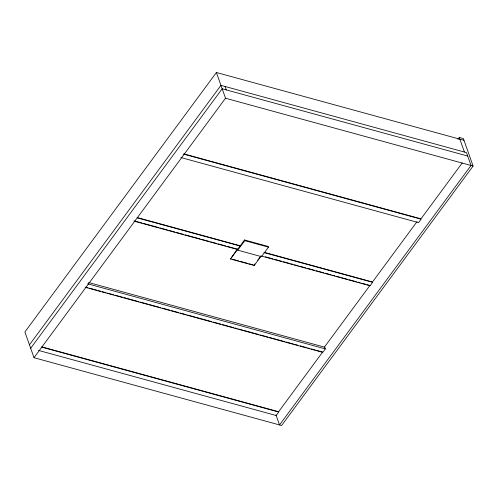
<?xml version="1.0" encoding="UTF-8"?>
<svg xmlns="http://www.w3.org/2000/svg" width="498" height="498" viewBox="0 0 498 498"><rect width="100%" height="100%" fill="white"/><g stroke="black" fill="none" stroke-linecap="round" stroke-linejoin="round"><path stroke-width="0.75" d="M463.987 140.299L216.406 72.49L24.9 331.961L34.013 357.701L281.594 425.51L473.1 166.039L463.377 138.581L459.249 137.454L457.867 139.328M29.457 344.834L220.963 85.357L466.477 152.606L471.04 165.473L279.534 424.943L275.985 414.94M30.671 348.264L222.176 88.787L467.697 156.036M34.013 357.701L225.519 98.224L216.406 72.49M237.123 249.479L230.474 258.991L254.204 265.49L261.226 255.978M230.474 258.991L237.496 249.479M237.758 249.131L244.518 239.968L268.248 246.466L268.49 247.151L261.469 256.663L237.745 250.164L237.253 248.795M237.745 250.164L244.767 240.652L244.518 239.968M254.982 263.928L254.204 265.49M257.69 260.261L260.846 255.978M324.459 347.062L369.939 285.441L366.951 284.626M417.05 221.61L372.492 281.98L264.538 252.418M462.269 162.883L420.972 218.827L184.079 153.944M88.594 282.515L324.733 347.193L325.343 348.911L322.791 352.372L85.146 287.284M225.519 98.224L473.1 166.039M183.451 154.087L421.096 219.176L418.544 222.631L180.899 157.542M244.767 240.652L268.49 247.151M137.093 217.508L240.546 245.844M137.218 217.856L239.924 245.981M263.909 252.554L372.61 282.329L370.058 285.784L261.792 256.134M134.516 220.963L141.986 223.011M143.48 223.415L158.414 227.505M159.908 227.916L167.372 229.964M168.866 230.369L174.842 232.006M176.329 232.417L183.799 234.458M185.293 234.869L200.227 238.959M201.721 239.37L209.185 241.412M210.679 241.823L216.655 243.46M218.143 243.871L225.613 245.912M227.107 246.323L236.811 248.981M265.403 256.812L272.873 258.854M274.361 259.265L281.831 261.313M283.325 261.718L289.294 263.355M290.788 263.766L293.029 264.376M294.523 264.787L298.258 265.808M299.752 266.218L305.722 267.856M307.216 268.266L314.686 270.308M316.174 270.719L323.644 272.761M325.138 273.172L331.108 274.809M332.602 275.22L334.843 275.83M336.337 276.241L340.072 277.262M341.566 277.672L347.536 279.31M349.03 279.714L356.5 281.762M357.987 282.173L360.228 282.783M361.722 283.194L365.457 284.215M133.894 221.1L237.683 249.529M232.578 259.259L238.511 260.884M239.992 261.288L247.406 263.324M248.894 263.728L253.339 264.942M87.698 283.823L325.343 348.911M85.774 287.147L88.022 287.763M89.522 288.168L97.017 290.222M98.517 290.633L100.77 291.249M102.264 291.66L106.018 292.687M107.512 293.098L113.513 294.741M115.013 295.152L122.508 297.206M124.008 297.617L138.998 301.72M140.498 302.13L147.999 304.185M149.493 304.595L160.742 307.677M162.242 308.088L169.737 310.142M171.237 310.553L178.732 312.607M180.232 313.018L186.227 314.655M187.727 315.066L195.228 317.12M196.722 317.531L211.718 321.64M213.219 322.05L220.714 324.105M222.214 324.515L233.456 327.591M234.956 328.001L237.204 328.618M238.704 329.029L242.451 330.056M243.952 330.467L258.948 334.575M260.448 334.986L267.943 337.04M269.443 337.451L284.433 341.553M285.933 341.964L293.434 344.018M294.928 344.429L297.929 345.251M300.176 345.867L306.177 347.511M307.677 347.921L309.924 348.538M311.424 348.949L315.172 349.976M316.672 350.387L322.667 352.03L278.625 411.709L41.726 346.826M41.851 347.168L278.743 412.051L276.191 415.506L38.545 350.418M459.249 137.454L464.416 152.039M225.09 86.49L226.304 89.92"/></g></svg>
